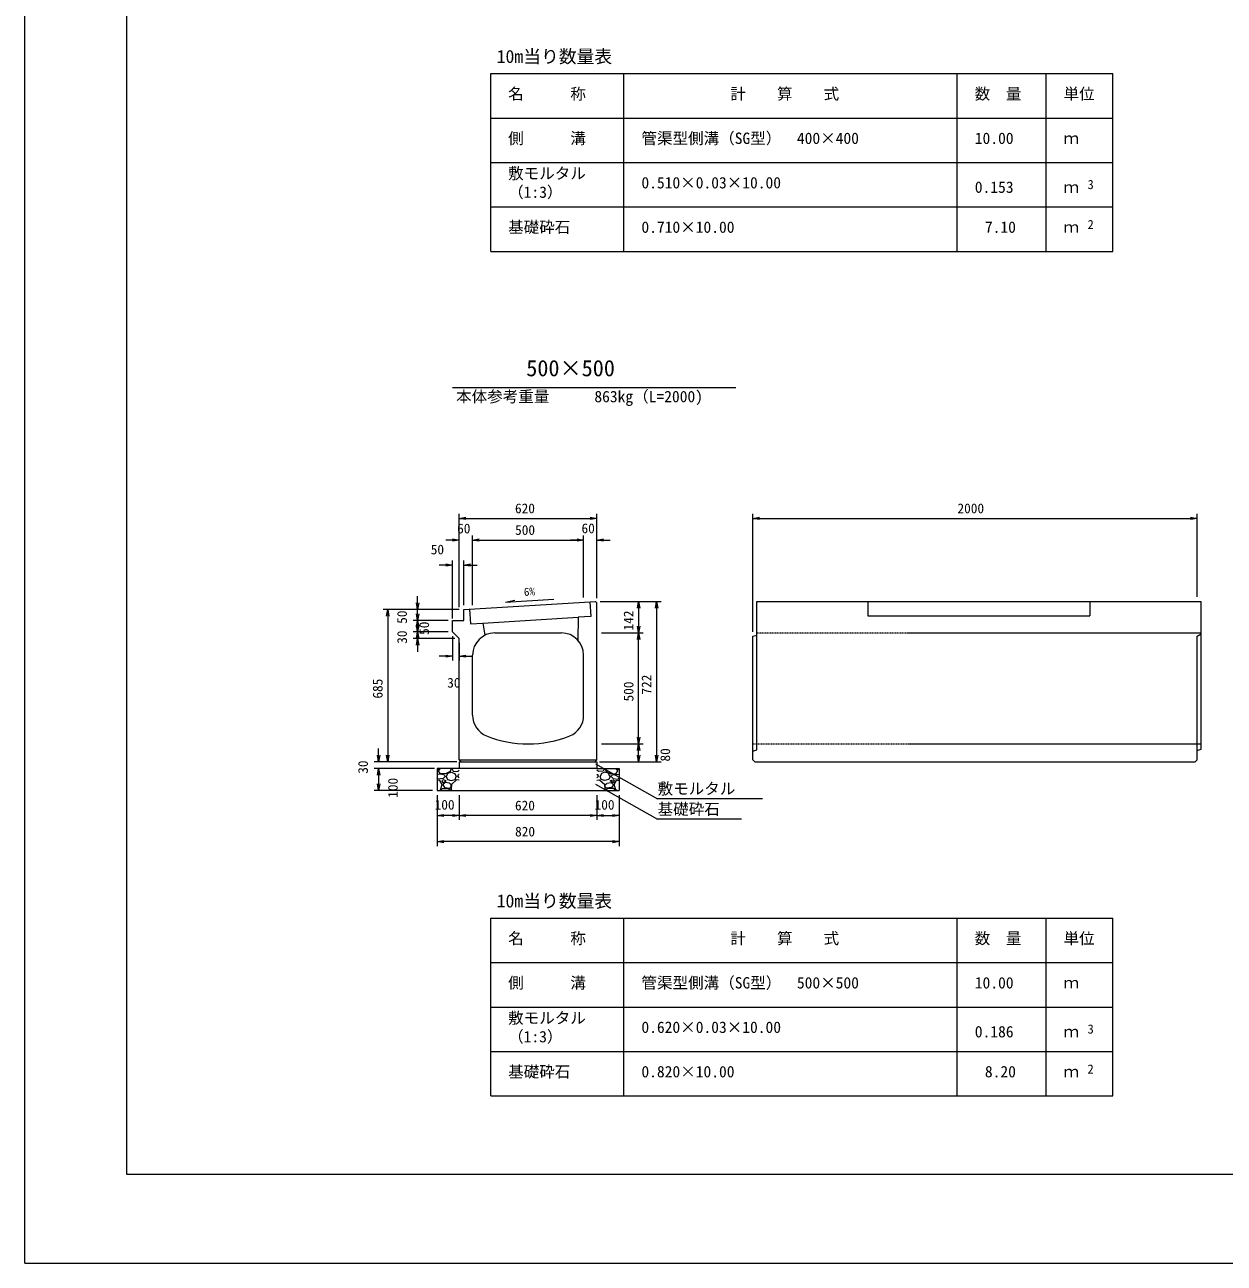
# Model space of a CAD drawing. Units: millimetres, scale not verified. Extents: x 0 to 84100, y 0 to 59400.
# Drawn here: x 0 to 26994, y 0 to 27874 of the extents above; entities that cross this region are included whole.
import ezdxf
from ezdxf.enums import TextEntityAlignment as Align

# ---------------------------------------------------------------- set-up
doc = ezdxf.new("R2010")
doc.units = ezdxf.units.MM
doc.header["$LTSCALE"] = 100
doc.linetypes.add('USER1', pattern=[0.375, 0.25, -0.125])
for name, color, linetype, lineweight in [('D-MTR-FRAM（材料表図枠）', 2, 'Continuous', 18), ('D-STR-DIM（寸法）', 7, 'Continuous', 18), ('D-STR-HTXT（旗揚げ）', 7, 'Continuous', 18), ('D-STR-STRn（構造物）', 7, 'Continuous', 18), ('D-STR（構造物外形線）', 1, 'Continuous', 18), ('D-TTL(外枠）', 2, 'Continuous', 18), ('DEFPOINTS_2', 8, 'Continuous', 18)]:
    doc.layers.add(name, color=color, linetype=linetype, lineweight=lineweight)
for name, color, linetype in [('D-MTR-TXT(文字列）', 7, 'Continuous'), ('D-MTR（材料表タイトル）', 7, 'Continuous'), ('D-STR-TXT（文字）', 7, 'Continuous'), ('D-TTL-TXT（文字）', 7, 'Continuous')]:
    doc.layers.add(name, color=color, linetype=linetype)
doc.styles.add('ＭＳ ゴシック', font='')
doc.styles.get('ＭＳ ゴシック').set_extended_font_data('MS Gothic')

msp = doc.modelspace()

# ---------------------------------------------------------------- linework, layer by layer
at = {"layer": 'D-MTR-FRAM（材料表図枠）'}
for p, q in [((10485.6, 26773.7), (24485.6, 26773.7)), ((10485.6, 22773.7), (10485.6, 26773.7)), ((13485.6, 22773.7), (13485.6, 26773.7)), ((20985.6, 22773.7), (20985.6, 26773.7)), ((22985.6, 23573.7), (22985.6, 26773.7)), ((22985.6, 22773.7), (22985.6, 26773.7)), ((24485.6, 22773.7), (24485.6, 26773.7)), ((10485.6, 25773.7), (24485.6, 25773.7)), ((10485.6, 24773.7), (24485.6, 24773.7)), ((10485.6, 23773.7), (24485.6, 23773.7)), ((10485.6, 22773.7), (24485.6, 22773.7)), ((10485.6, 7766.1), (24485.6, 7766.1)), ((10485.6, 3766.1), (10485.6, 7766.1)), ((13485.6, 3766.1), (13485.6, 7766.1)), ((20985.6, 3766.1), (20985.6, 7766.1)), ((22985.6, 4566.1), (22985.6, 7766.1)), ((22985.6, 3766.1), (22985.6, 7766.1)), ((24485.6, 3766.1), (24485.6, 7766.1)), ((10485.6, 6766.1), (24485.6, 6766.1)), ((10485.6, 5766.1), (24485.6, 5766.1)), ((10485.6, 4766.1), (24485.6, 4766.1)), ((10485.6, 3766.1), (24485.6, 3766.1))]:
    msp.add_line(p, q, dxfattribs=at)
at = {"layer": 'D-STR-DIM（寸法）'}
for p, q in [((9778, 14767.1), (9778, 16863.5)), ((9778, 16763.5), (9928, 16788.5)), ((9928, 16738.5), (9778, 16763.5)), ((9778, 16763.5), (9928, 16763.5)), ((9928, 16763.5), (12728, 16763.5)), ((12728, 16788.5), (12878, 16763.5)), ((12878, 16763.5), (12728, 16738.5)), ((12878, 16763.5), (12728, 16763.5)), ((12878, 14967.1), (12878, 16863.5)), ((16382.2, 14212.1), (16382.2, 16863.5)), ((16382.2, 16763.5), (16532.2, 16788.5)), ((16532.2, 16738.5), (16382.2, 16763.5)), ((16382.2, 16763.5), (16532.2, 16763.5)), ((16532.2, 16763.5), (26232.2, 16763.5)), ((26232.2, 16788.5), (26382.2, 16763.5)), ((26382.2, 16763.5), (26232.2, 16738.5)), ((26382.2, 16763.5), (26232.2, 16763.5)), ((26382.2, 14997.1), (26382.2, 16863.5)), ((9628, 16276.8), (9478, 16276.8)), ((9628, 16301.8), (9778, 16276.8)), ((9778, 16276.8), (9628, 16251.8)), ((9778, 16276.8), (9628, 16276.8)), ((9778, 14767.1), (9778, 16376.8)), ((10078, 14812.1), (10078, 16376.8)), ((10078, 14812.1), (10078, 16376.8)), ((10078, 16276.8), (10228, 16301.8)), ((10078, 16276.8), (10228, 16301.8)), ((10228, 16251.8), (10078, 16276.8)), ((10078, 16276.8), (10228, 16276.8)), ((10228, 16251.8), (10078, 16276.8)), ((10078, 16276.8), (10228, 16276.8)), ((10228, 16276.8), (10378, 16276.8)), ((10228, 16276.8), (12428, 16276.8)), ((12428, 16276.8), (12278, 16276.8)), ((12428, 16301.8), (12578, 16276.8)), ((12428, 16301.8), (12578, 16276.8)), ((12578, 16276.8), (12428, 16251.8)), ((12578, 16276.8), (12428, 16276.8)), ((12578, 16276.8), (12428, 16251.8)), ((12578, 16276.8), (12428, 16276.8)), ((12578, 14980.3), (12578, 16376.8)), ((12578, 14980.3), (12578, 16376.8)), ((12878, 14967.1), (12878, 16376.8)), ((12878, 16276.8), (13028, 16301.8)), ((13028, 16251.8), (12878, 16276.8)), ((12878, 16276.8), (13028, 16276.8)), ((13028, 16276.8), (13178, 16276.8)), ((9478, 15713.3), (9328, 15713.3)), ((9478, 15738.3), (9628, 15713.3)), ((9628, 15713.3), (9478, 15688.3)), ((9628, 15713.3), (9478, 15713.3)), ((9628, 14512.1), (9628, 15813.3)), ((9878, 14812.1), (9878, 15813.3)), ((9878, 15713.3), (10028, 15738.3)), ((10028, 15688.3), (9878, 15713.3)), ((9878, 15713.3), (10028, 15713.3)), ((10028, 15713.3), (10178, 15713.3)), ((8841.7, 14712.1), (8816.7, 14862.1)), ((8841.7, 14862.1), (8841.7, 15012.1)), ((8866.7, 14862.1), (8841.7, 14712.1)), ((8841.7, 14712.1), (8841.7, 14862.1)), ((10819.4, 14878.7), (11906.6, 14947.5)), ((10819.4, 14878.7), (11032.2, 14920.3)), ((12948, 14897.1), (13914.2, 14897.1)), ((12948, 14897.1), (14318.5, 14897.1)), ((13789.2, 14747.1), (13814.2, 14897.1)), ((13814.2, 14897.1), (13839.2, 14747.1)), ((13814.2, 14897.1), (13814.2, 14747.1)), ((14193.5, 14747.1), (14218.5, 14897.1)), ((14218.5, 14897.1), (14243.5, 14747.1)), ((14218.5, 14897.1), (14218.5, 14747.1)), ((9528, 14712.1), (8067.8, 14712.1)), ((8142.8, 14562.1), (8167.8, 14712.1)), ((8167.8, 14712.1), (8192.8, 14562.1)), ((8167.8, 14712.1), (8167.8, 14562.1)), ((8167.8, 14562.1), (8167.8, 11437.1)), ((9778, 14712.1), (8741.7, 14712.1)), ((8841.7, 14462.1), (8816.7, 14612.1)), ((8841.7, 14612.1), (8841.7, 14762.1)), ((8866.7, 14612.1), (8841.7, 14462.1)), ((8841.7, 14462.1), (8841.7, 14612.1)), ((8841.7, 14362.1), (8841.7, 14512.1)), ((13814.2, 14747.1), (13814.2, 14337.1)), ((14218.5, 14747.1), (14218.5, 11437.1)), ((9528, 14462.1), (8741.7, 14462.1)), ((9528, 14462.1), (8741.7, 14462.1)), ((8816.7, 14312.1), (8841.7, 14462.1)), ((8841.7, 14212.1), (8816.7, 14362.1)), ((8841.7, 14462.1), (8866.7, 14312.1)), ((8841.7, 14462.1), (8841.7, 14312.1)), ((8866.7, 14362.1), (8841.7, 14212.1)), ((8841.7, 14212.1), (8841.7, 14362.1)), ((8841.7, 14312.1), (8841.7, 14162.1)), ((13814.2, 14187.1), (13789.2, 14337.1)), ((13839.2, 14337.1), (13814.2, 14187.1)), ((13814.2, 14187.1), (13814.2, 14337.1)), ((9528, 14212.1), (8741.7, 14212.1)), ((9528, 14212.1), (8741.7, 14212.1)), ((9678, 14062.1), (8741.7, 14062.1)), ((8816.7, 14062.1), (8841.7, 14212.1)), ((8816.7, 13912.1), (8841.7, 14062.1)), ((8841.7, 14212.1), (8866.7, 14062.1)), ((8841.7, 14212.1), (8841.7, 14062.1)), ((8841.7, 14062.1), (8841.7, 13912.1)), ((8841.7, 14062.1), (8866.7, 13912.1)), ((8841.7, 14062.1), (8841.7, 13912.1)), ((9628, 14112.1), (9628, 13564.3)), ((9778, 13962.1), (9778, 13564.3)), ((12978, 14187.1), (13914.2, 14187.1)), ((12978, 14187.1), (13914.2, 14187.1)), ((13789.2, 14037.1), (13814.2, 14187.1)), ((13814.2, 14187.1), (13839.2, 14037.1)), ((13814.2, 14187.1), (13814.2, 14037.1)), ((13814.2, 11837.1), (13814.2, 14037.1)), ((8841.7, 13912.1), (8841.7, 13762.1)), ((9478, 13664.3), (9328, 13664.3)), ((9478, 13689.3), (9628, 13664.3)), ((9628, 13664.3), (9478, 13639.3)), ((9628, 13664.3), (9478, 13664.3)), ((9778, 13664.3), (9928, 13689.3)), ((9928, 13639.3), (9778, 13664.3)), ((9778, 13664.3), (9928, 13664.3)), ((9928, 13664.3), (10078, 13664.3)), ((13814.2, 11687.1), (13789.2, 11837.1)), ((13839.2, 11837.1), (13814.2, 11687.1)), ((13814.2, 11687.1), (13814.2, 11837.1)), ((7963.3, 11287.1), (7938.3, 11437.1)), ((7963.3, 11437.1), (7963.3, 11587.1)), ((7988.3, 11437.1), (7963.3, 11287.1)), ((7963.3, 11287.1), (7963.3, 11437.1)), ((8167.8, 11287.1), (8142.8, 11437.1)), ((8192.8, 11437.1), (8167.8, 11287.1)), ((8167.8, 11287.1), (8167.8, 11437.1)), ((12978, 11687.1), (13914.2, 11687.1)), ((12978, 11687.1), (13914.2, 11687.1)), ((13789.2, 11537.1), (13814.2, 11687.1)), ((13814.2, 11287.1), (13789.2, 11437.1)), ((13814.2, 11687.1), (13839.2, 11537.1)), ((13814.2, 11687.1), (13814.2, 11537.1)), ((13814.2, 11437.1), (13814.2, 11537.1)), ((13839.2, 11437.1), (13814.2, 11287.1)), ((13814.2, 11287.1), (13814.2, 11437.1)), ((14218.5, 11287.1), (14193.5, 11437.1)), ((14243.5, 11437.1), (14218.5, 11287.1)), ((14218.5, 11287.1), (14218.5, 11437.1)), ((9723, 11287.1), (7863.3, 11287.1)), ((9723, 11287.1), (8067.8, 11287.1)), ((12933, 11287.1), (13914.2, 11287.1)), ((12948, 11287.1), (14318.5, 11287.1)), ((9223, 11137.1), (7863.3, 11137.1)), ((9223, 11137.1), (7863.3, 11137.1)), ((7938.3, 10987.1), (7963.3, 11137.1)), ((7938.3, 10987.1), (7963.3, 11137.1)), ((7963.3, 11137.1), (7988.3, 10987.1)), ((7963.3, 11137.1), (7963.3, 10987.1)), ((7963.3, 11137.1), (7988.3, 10987.1)), ((7963.3, 11137.1), (7963.3, 10987.1)), ((7963.3, 10987.1), (7963.3, 10787.1)), ((7963.3, 10987.1), (7963.3, 10837.1)), ((9178, 10637.1), (7863.3, 10637.1)), ((7963.3, 10637.1), (7938.3, 10787.1)), ((7988.3, 10787.1), (7963.3, 10637.1)), ((7963.3, 10637.1), (7963.3, 10787.1)), ((9278, 10537.1), (9278, 9389.3)), ((9278, 10537.1), (9278, 9976)), ((9778, 10537.1), (9778, 9976)), ((9778, 10537.1), (9778, 9976)), ((12878, 10537.1), (12878, 9976)), ((12878, 10537.1), (12878, 9976)), ((13378, 10537.1), (13378, 9976)), ((13378, 10537.1), (13378, 9389.3)), ((9278, 10076), (9428, 10101)), ((9428, 10051), (9278, 10076)), ((9278, 10076), (9428, 10076)), ((9628, 10076), (9428, 10076)), ((9628, 10101), (9778, 10076)), ((9778, 10076), (9628, 10051)), ((9778, 10076), (9628, 10076)), ((9778, 10076), (9928, 10101)), ((9928, 10051), (9778, 10076)), ((9778, 10076), (9928, 10076)), ((12728, 10076), (9928, 10076)), ((12728, 10101), (12878, 10076)), ((12878, 10076), (12728, 10051)), ((12878, 10076), (12728, 10076)), ((12878, 10076), (13028, 10101)), ((13028, 10051), (12878, 10076)), ((12878, 10076), (13028, 10076)), ((13028, 10076), (13228, 10076)), ((13228, 10101), (13378, 10076)), ((13378, 10076), (13228, 10051)), ((13378, 10076), (13228, 10076)), ((9278, 9489.3), (9428, 9514.3)), ((9428, 9464.3), (9278, 9489.3)), ((9278, 9489.3), (9428, 9489.3)), ((13228, 9489.3), (9428, 9489.3)), ((13228, 9514.3), (13378, 9489.3)), ((13378, 9489.3), (13228, 9464.3)), ((13378, 9489.3), (13228, 9489.3))]:
    msp.add_line(p, q, dxfattribs=at)
at = {"layer": 'D-STR-HTXT（旗揚げ）'}
for p, q in [((9623.5, 19707.9), (16001.8, 19707.9)), ((12845.5, 11242.1), (14241.7, 10450.8)), ((12845.5, 10783), (14241.7, 9991.8)), ((16601.5, 10450.8), (14241.7, 10450.8)), ((16128, 9991.8), (14241.7, 9991.8))]:
    msp.add_line(p, q, dxfattribs=at)
at = {"layer": 'D-STR-STRn（構造物）'}
for p, q in [((9778, 11287.1), (9778, 11137.1)), ((12878, 11287.1), (12878, 11137.1)), ((9778, 11137.1), (9278, 11137.1)), ((9278, 11137.1), (9278, 10637.1)), ((9278, 11093.6), (9334.3, 11137.1)), ((9354.3, 11006.3), (9278, 10998.3)), ((9298.7, 10898.5), (9278, 10921.1)), ((9339, 10866.4), (9278, 10871.5)), ((9413.5, 10907.2), (9298.5, 10897.2)), ((9308.8, 11081.9), (9358.5, 11137.1)), ((9344.8, 11021.6), (9309.8, 11081.6)), ((9468.5, 11012.9), (9343.5, 11022.9)), ((9453.7, 10982.2), (9353.7, 11007.2)), ((9423.8, 10876.7), (9388.8, 10861.7)), ((9458.8, 10956.9), (9413.8, 10906.9)), ((9484, 10857), (9424, 10877)), ((9458.9, 10956.6), (9453.9, 10981.6)), ((9574.1, 11066.5), (9469.1, 11011.5)), ((9483.4, 10957), (9513.4, 10887)), ((9488.7, 10956.9), (9518.7, 11026.9)), ((9513.4, 10886.5), (9598.4, 10861.5)), ((9518.9, 11026.9), (9598.9, 11051.9)), ((9594, 11136.9), (9574, 11066.9)), ((9598.7, 11051.9), (9678.7, 11021.9)), ((9599.1, 10861.6), (9684.1, 10886.6)), ((9718.9, 10876.9), (9603.9, 10771.9)), ((9611, 11137.1), (9638, 11073.1)), ((9638.5, 11071.6), (9743.5, 11066.6)), ((9678.9, 11021.7), (9708.9, 10956.7)), ((9683.7, 10887.1), (9708.7, 10957.1)), ((9778, 10871.5), (9719, 10876.4)), ((9743.7, 10957), (9758.7, 10997)), ((9778, 10921.1), (9743.7, 10958.5)), ((9743.9, 11067.3), (9778, 11093.6)), ((9778, 10998.3), (9759.3, 10996.3)), ((12878, 11137.1), (9778, 11137.1)), ((12878, 11137.1), (13378, 11137.1)), ((12912.1, 11067.3), (12878, 11093.6)), ((12878, 10998.3), (12896.7, 10996.3)), ((12878, 10921.1), (12912.3, 10958.5)), ((12878, 10871.5), (12937, 10876.4)), ((12912.2, 10957), (12897.2, 10997)), ((13017.4, 11071.6), (12912.4, 11066.6)), ((12937, 10876.9), (13052, 10771.9)), ((12977, 11021.7), (12947, 10956.7)), ((12972.3, 10887.1), (12947.3, 10957.1)), ((13056.8, 10861.6), (12971.8, 10886.6)), ((13057.3, 11051.9), (12977.3, 11021.9)), ((13044.9, 11137.1), (13017.9, 11073.1)), ((13137, 11026.9), (13057, 11051.9)), ((13142.5, 10886.5), (13057.5, 10861.5)), ((13061.9, 11136.9), (13081.9, 11066.9)), ((13081.9, 11066.5), (13186.9, 11011.5)), ((13167.2, 10956.9), (13137.2, 11026.9)), ((13172.5, 10957), (13142.5, 10887)), ((13171.9, 10857), (13231.9, 10877)), ((13187.4, 11012.9), (13312.4, 11022.9)), ((13197, 10956.6), (13202, 10981.6)), ((13197.1, 10956.9), (13242.1, 10906.9)), ((13202.3, 10982.2), (13302.3, 11007.2)), ((13232.2, 10876.7), (13267.2, 10861.7)), ((13242.4, 10907.2), (13357.4, 10897.2)), ((13347.1, 11081.9), (13297.4, 11137.1)), ((13301.7, 11006.3), (13378, 10998.3)), ((13311.1, 11021.6), (13346.1, 11081.6)), ((13317, 10866.4), (13378, 10871.5)), ((13378, 11093.6), (13321.7, 11137.1)), ((13357.3, 10898.5), (13378, 10921.1)), ((13378, 11137.1), (13378, 10637.1)), ((9278, 10637.1), (13378, 10637.1)), ((9334.3, 10637.1), (9353.9, 10652.3)), ((9394.9, 10777.2), (9339.9, 10867.2)), ((9353.9, 10651.7), (9393.9, 10776.7)), ((9358.5, 10637.1), (9398.8, 10681.9)), ((9388.6, 10861.9), (9408.6, 10811.9)), ((9398.8, 10681.9), (9528.8, 10681.9)), ((9408.7, 10812), (9483.7, 10857)), ((9408.7, 10767.1), (9448.7, 10707.1)), ((9458.8, 10816.9), (9408.8, 10766.9)), ((9449, 10706.7), (9574, 10691.7)), ((9559.4, 10802.2), (9459.4, 10817.2)), ((9528.7, 10683), (9593.7, 10638)), ((9599.9, 10765.9), (9559.9, 10800.9)), ((9574, 10692), (9599, 10737)), ((9598, 10668.1), (9611, 10637.1)), ((9603.6, 10772.1), (9598.6, 10667.1)), ((9598.8, 10736.9), (9598.8, 10766.9)), ((13057.9, 10668.1), (13044.9, 10637.1)), ((13052.3, 10772.1), (13057.3, 10667.1)), ((13056, 10765.9), (13096, 10800.9)), ((13082, 10692), (13057, 10737)), ((13057.1, 10736.9), (13057.1, 10766.9)), ((13127.3, 10683), (13062.3, 10638)), ((13206.9, 10706.7), (13081.9, 10691.7)), ((13096.5, 10802.2), (13196.5, 10817.2)), ((13257.1, 10681.9), (13127.1, 10681.9)), ((13247.3, 10812), (13172.3, 10857)), ((13197.1, 10816.9), (13247.1, 10766.9)), ((13247.3, 10767.1), (13207.3, 10707.1)), ((13267.3, 10861.9), (13247.3, 10811.9)), ((13297.4, 10637.1), (13257.1, 10681.9)), ((13261, 10777.2), (13316, 10867.2)), ((13302, 10651.7), (13262, 10776.7)), ((13321.7, 10637.1), (13302.1, 10652.3))]:
    msp.add_line(p, q, dxfattribs=at)
at = {"layer": 'D-STR（構造物外形線）'}
for p, q in [((9878, 14712.1), (12848, 14897.1)), ((12715.3, 14888.9), (12735.9, 14559.5)), ((12848, 14897.1), (12878, 14867.1)), ((12878, 11332.1), (12878, 14867.1)), ((16472.2, 14897.1), (26472.2, 14897.1)), ((16472.2, 11552.1), (16472.2, 14897.1)), ((18972.2, 14897.1), (18972.2, 14567.1)), ((23972.2, 14897.1), (23972.2, 14567.1)), ((26472.2, 11567.1), (26472.2, 14897.1)), ((9878, 14462.1), (9878, 14712.1)), ((10010.6, 14720.4), (10031.1, 14391)), ((10310.6, 14408.4), (12456.4, 14542.1)), ((12456.4, 14542.1), (12444.9, 14026.8)), ((12735.9, 14559.5), (12456.4, 14542.1)), ((18972.2, 14567.1), (23972.2, 14567.1)), ((9628, 14212.1), (9628, 14462.1)), ((9628, 14462.1), (9878, 14462.1)), ((10031.1, 14391), (10310.6, 14408.4)), ((10310.6, 14408.4), (10351.3, 14132.8)), ((9628, 14212.1), (9778, 14062.1)), ((9778, 11332.1), (9778, 14062.1)), ((10578, 14187.1), (12078, 14187.1)), ((16382.2, 14112.1), (16472.2, 14137.1)), ((16382.2, 11332.1), (16382.2, 14112.1)), ((26382.2, 14112.1), (26472.2, 14162.1)), ((26382.2, 11332.1), (26382.2, 14112.1)), ((10078, 12333.1), (10078, 13687.1)), ((12578, 12333.1), (12578, 13687.1)), ((16382.2, 11522.1), (16472.2, 11552.1)), ((26382.2, 11537.1), (26472.2, 11567.1)), ((9778, 11332.1), (12878, 11332.1)), ((9778, 11332.1), (9823, 11287.1)), ((9778, 11287.1), (12878, 11287.1)), ((12833, 11287.1), (12878, 11332.1)), ((16382.2, 11332.1), (16427.2, 11287.1)), ((16427.2, 11287.1), (26337.2, 11287.1)), ((26337.2, 11287.1), (26382.2, 11332.1))]:
    msp.add_line(p, q, dxfattribs=at)
at = {"layer": 'D-STR（構造物外形線）', "linetype": 'USER1'}
for p, q in [((16472.2, 14187.1), (26472.2, 14187.1)), ((16382.2, 11687.1), (26472.2, 11687.1))]:
    msp.add_line(p, q, dxfattribs=at)
at = {"layer": 'D-STR（構造物外形線）'}
for centre, radius, start, end in [((10578, 13687.1), 500, 90, 180), ((12078, 13687.1), 500, 0, 90), ((10578, 12333.1), 500, 180, 247.97558), ((12078, 12333.1), 500, 292.02442, 0), ((11328, 14187.1), 2500, 247.97567, 292.02433)]:
    msp.add_arc(centre, radius, start, end, dxfattribs=at)
at = {"layer": 'D-TTL(外枠）'}
for p, q in [((2300, 2000), (2300, 57400)), ((81800, 2000), (2300, 2000))]:
    msp.add_line(p, q, dxfattribs=at)
at = {"layer": 'DEFPOINTS_2'}
for q in [(0, 59400), (84100, 0)]:
    msp.add_line((0, 0), q, dxfattribs=at)

# ---------------------------------------------------------------- texts
at = {"layer": 'D-MTR-TXT(文字列）', "style": 'ＭＳ ゴシック'}
for s, height, p in [('名\u3000\u3000\u3000称', 256.6, (10877.8, 26114)), ('計\u3000\u3000算\u3000\u3000式', 256.6, (15878.6, 26114)), ('数\u3000量', 256.6, (21377.8, 26114)), ('単位', 256.6, (23377.8, 26114)), ('側\u3000\u3000\u3000溝', 256.6, (10877.8, 25114)), ('管渠型側溝（SG型）\u3000400×400', 256.6, (13877.8, 25114)), ('10.00', 256.6, (21380.5, 25114)), ('ｍ', 256.6, (23377.8, 25114)), ('敷モルタル', 256.6, (10877.8, 24324.1)), ('（1:3）', 256.6, (10877.8, 23901.8)), ('0.510×0.03×10.00', 256.6, (13877.8, 24114)), ('0.153', 256.6, (21380.5, 24014)), ('ｍ', 256.6, (23377.8, 24014)), ('3', 205.3, (23918, 24114.5)), ('基礎砕石', 256.6, (10877.8, 23114)), ('0.710×10.00', 256.6, (13877.8, 23114)), ('7.10', 256.6, (21607.9, 23114)), ('2', 205.3, (23918, 23214.5)), ('ｍ', 256.6, (23377.8, 23114)), ('本体参考重量', 256.6, (9706.5, 19301.2)), ('863kg（L=2000)', 256.6, (12818.5, 19301.2)), ('名\u3000\u3000\u3000称', 256.6, (10877.8, 7106.5)), ('計\u3000\u3000算\u3000\u3000式', 256.6, (15878.6, 7106.5)), ('数\u3000量', 256.6, (21377.8, 7106.5)), ('単位', 256.6, (23377.8, 7106.5)), ('側\u3000\u3000\u3000溝', 256.6, (10877.8, 6106.5)), ('管渠型側溝（SG型）\u3000500×500', 256.6, (13877.8, 6106.5)), ('10.00', 256.6, (21380.5, 6106.5)), ('ｍ', 256.6, (23377.8, 6106.5)), ('敷モルタル', 256.6, (10877.8, 5316.5)), ('0.620×0.03×10.00', 256.6, (13877.8, 5106.5)), ('0.186', 256.6, (21380.5, 5006.5)), ('3', 205.3, (23918, 5106.9)), ('（1:3）', 256.6, (10877.8, 4894.3)), ('ｍ', 256.6, (23377.8, 5006.5)), ('基礎砕石', 256.6, (10877.8, 4106.5)), ('2', 205.3, (23918, 4206.9)), ('0.820×10.00', 256.6, (13877.8, 4106.5)), ('8.20', 256.6, (21607.9, 4106.5)), ('ｍ', 256.6, (23377.8, 4106.5))]:
    msp.add_text(s, height=height, dxfattribs=at).set_placement(p, align=Align.BOTTOM_LEFT)
at = {"layer": 'D-MTR（材料表タイトル）', "style": 'ＭＳ ゴシック'}
for p in [(10619.8, 26926.2), (10619.8, 7918.7)]:
    msp.add_text('10m当り数量表', height=293.3, dxfattribs=at).set_placement(p, align=Align.BOTTOM_LEFT)
at = {"layer": 'D-STR-DIM（寸法）', "style": 'ＭＳ ゴシック'}
for s, p in [('620', (11032.5, 16813.5)), ('2000', (20990.8, 16813.5)), ('60', (9730, 16360.4)), ('500', (11034.8, 16326.8)), ('60', (12530, 16364.6)), ('50', (9136.6, 15888.3)), ('30', (9507.3, 12889.3)), ('100', (9224.2, 10142.4)), ('620', (11032.5, 10126)), ('100', (12824.2, 10142.4)), ('820', (11034.8, 9539.3))]:
    msp.add_text(s, height=219.9, dxfattribs=at).set_placement(p, align=Align.BOTTOM_LEFT)
for s, height, rotation, p in [('6%', 183.3, 3.62, (11240.9, 14962)), ('50', 219.9, 90, (8666.7, 14391.4)), ('142', 219.9, 90, (13764.2, 14241.4)), ('30', 219.9, 90, (8666.7, 13941.4)), ('50', 219.9, 90, (9164.5, 14141.4)), ('685', 219.9, 90, (8117.8, 12708)), ('722', 219.9, 90, (14168.5, 12798.2)), ('500', 219.9, 90, (13764.2, 12644)), ('80', 219.9, 90, (14589.2, 11291.4)), ('30', 219.9, 90, (7788.3, 11016.4)), ('100', 219.9, 90, (8459.9, 10475.6))]:
    msp.add_text(s, height=height, rotation=rotation, dxfattribs=at).set_placement(p, align=Align.BOTTOM_LEFT)
at = {"layer": 'D-STR-TXT（文字）', "style": 'ＭＳ ゴシック'}
for s, p in [('敷モルタル', (14241.7, 10475.8)), ('基礎砕石', (14241.7, 10016.8))]:
    msp.add_text(s, height=256.6, dxfattribs=at).set_placement(p, align=Align.BOTTOM_LEFT)
at = {"layer": 'D-TTL-TXT（文字）', "style": 'ＭＳ ゴシック'}
msp.add_text('500×500', height=366.6, dxfattribs=at).set_placement((11286.1, 19852.7), align=Align.BOTTOM_LEFT)

doc.saveas('drawing.dxf')
